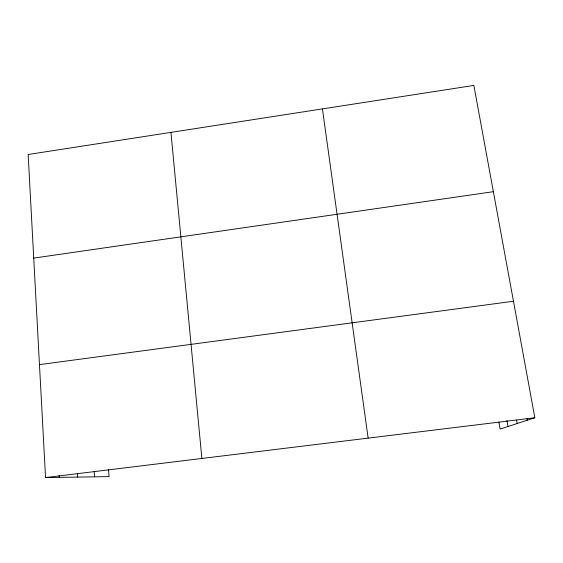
<?xml version="1.0" encoding="UTF-8"?>
<svg xmlns="http://www.w3.org/2000/svg" width="563" height="563" viewBox="0 0 563 563"><rect width="100%" height="100%" fill="white"/><g stroke="black" fill="none" stroke-linecap="round" stroke-linejoin="round"><path stroke-width="0.84" d="M108.582 469.669L109.067 476.622L45.547 477.572L28.15 154.508L473.87 85.428L534.85 417.746L500.127 429.076L498.931 422.201M33.731 258.1L493.371 191.687M39.466 364.627L513.47 301.254M45.547 477.572L534.85 417.746M527.003 418.492L527.313 420.202M516.588 420.075L517.2 423.503M506.96 420.462L508.023 426.501M322.43 108.898L368.146 438.127M170.948 132.375L201.871 458.458M94.169 471.625L94.514 476.84M77.469 473.596L77.687 477.093M59.129 475.629L59.228 477.368"/></g></svg>
